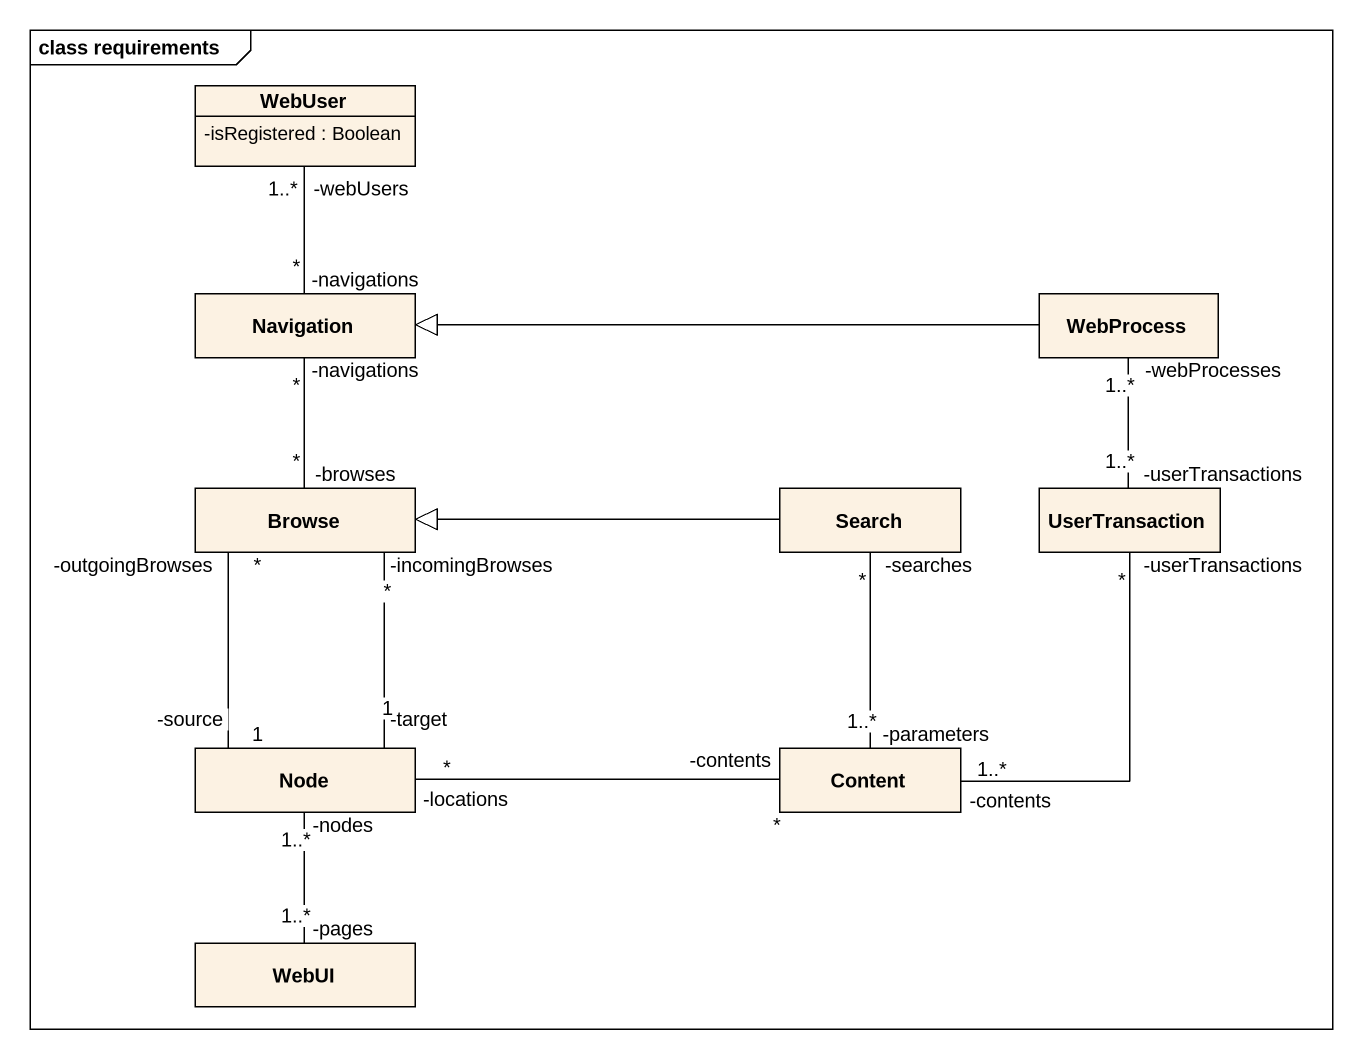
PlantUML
@startuml
mainframe class requirements
hide circle
hide empty members
skinparam classAttributeIconSize 0
class WebUser {
  -isRegistered : Boolean
}
class Navigation
class WebProcess
class Browse
class Search
class UserTransaction
class "Node" as Node_
class Content
class WebUI
WebUser "-webUsers\n1..*" -- "-navigations\n*" Navigation
Navigation "-navigations\n*" -- "-browses\n*" Browse
WebProcess -left-|> Navigation
WebProcess "-webProcesses\n1..*" -- "-userTransactions\n1..*" UserTransaction
Browse "-outgoingBrowses\n*" -- "-source\n1" Node_
Browse "-incomingBrowses\n*" -- "-target\n1" Node_
Search -left-|> Browse
Search "-searches\n*" -- "-parameters\n1..*" Content
UserTransaction "-userTransactions\n*" -- "-contents\n1..*" Content
Node_ "-locations\n*" -right- "-contents\n*" Content
Node_ "-nodes\n1..*" -- "-pages\n1..*" WebUI
@enduml
